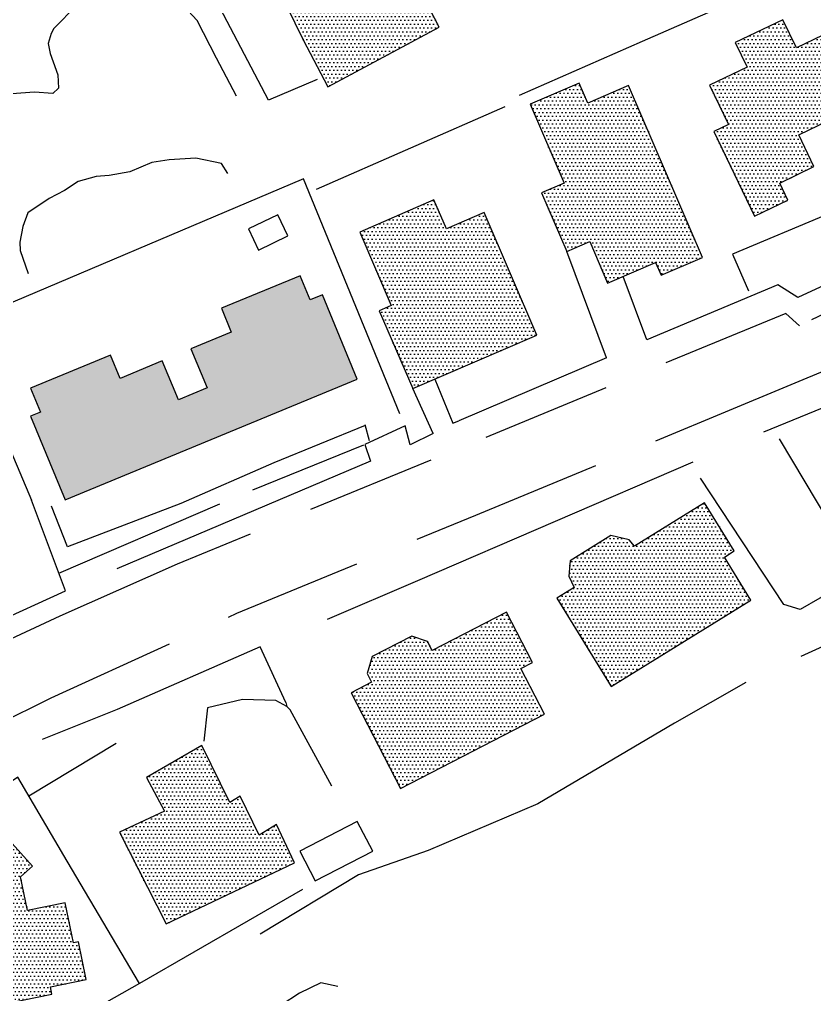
# Model space of a CAD drawing. Header units: metres. Extents: x 222509 to 223547, y 765290 to 766147.
# Drawn here: x 223082.5 to 223160.2, y 765628.6 to 765723.8 of the extents above; entities that cross this region are included whole.
import ezdxf

# ---------------------------------------------------------------- set-up
doc = ezdxf.new("R2010")
doc.units = ezdxf.units.M
doc.linetypes.add('DASHED', pattern=[19.05, 12.7, -6.35])
for name, color, linetype, lineweight in [('M1510', 8, 'Continuous', 25), ('M2207', 8, 'Continuous', 25), ('M2401', 8, 'DASHED', 25), ('M2404', 8, 'DASHED', 25), ('M2605', 8, 'Continuous', 25)]:
    doc.layers.add(name, color=color, linetype=linetype, lineweight=lineweight)
for name, color, linetype in [('M2200', 8, 'Continuous'), ('M2299', 9, 'Continuous'), ('M2602', 8, 'Continuous')]:
    doc.layers.add(name, color=color, linetype=linetype)
pattern_1 = [(0, (0, 0), (0.1875, 0.375), [0, -0.375])]

# ---------------------------------------------------------------- blocks, each defined once
blk = doc.blocks.new('G$CEBE070F1')
at = {"layer": 'M2299'}
h = blk.add_hatch(dxfattribs=at)
h.set_pattern_fill('DOTS', color=256, scale=6, style=0)
h.set_pattern_definition(pattern_1)
h.paths.add_polyline_path([(223110.2, 765721.85), (223112.61, 765717.26), (223123.48, 765723.07), (223121.66, 765726.64), (223121.96, 765726.82), (223118.58, 765733.3), (223116.44, 765732.31), (223115.46, 765734.05), (223112.82, 765732.8), (223111.72, 765734.51), (223108.82, 765733.08), (223108.47, 765732.78), (223108.2, 765732.36), (223108.08, 765732), (223107.99, 765731.6), (223108.03, 765731.03), (223108.17, 765730.64), (223108.43, 765730.25), (223105.56, 765729.05), (223107.92, 765724.89), (223108.56, 765725.17)])
h = blk.add_hatch(dxfattribs=at)
h.set_pattern_fill('DOTS', color=256, scale=6, style=0)
h.set_pattern_definition(pattern_1)
h.paths.add_polyline_path([(223152.43, 765721.59), (223153.59, 765719.17), (223149.92, 765717.42), (223151.75, 765713.58), (223150.32, 765712.89), (223154.29, 765704.6), (223157.57, 765706.17), (223156.77, 765707.85), (223160.12, 765709.46), (223158.64, 765712.56), (223161.55, 765713.95), (223161.04, 765715.01), (223163.85, 765716.36), (223161, 765722.3), (223158.4, 765721.06), (223157.07, 765723.81)])
h = blk.add_hatch(dxfattribs=at)
h.set_pattern_fill('DOTS', color=256, scale=6, style=0)
h.set_pattern_definition(pattern_1)
h.paths.add_polyline_path([(223132.37, 765715.55), (223135.69, 765707.83), (223133.5, 765706.89), (223135.95, 765701.18), (223138.2, 765702.14), (223139.95, 765698.07), (223144.64, 765700.08), (223145.17, 765698.85), (223149.22, 765700.59), (223142, 765717.39), (223138.01, 765715.67), (223137.18, 765717.62)])
h = blk.add_hatch(dxfattribs=at)
h.set_pattern_fill('DOTS', color=256, scale=6, style=0)
h.set_pattern_definition(pattern_1)
h.paths.add_polyline_path([(223127.87, 765704.97), (223124.2, 765703.39), (223122.98, 765706.2), (223115.72, 765703.06), (223118.81, 765695.89), (223117.63, 765695.38), (223120.91, 765687.77), (223133.03, 765693)])
h = blk.add_hatch(dxfattribs=at)
h.set_pattern_fill('DOTS', color=256, scale=6, style=0)
h.set_pattern_definition(pattern_1)
h.paths.add_polyline_path([(223109.91, 765698.8), (223102.2, 765695.62), (223103.17, 765693.28), (223099.22, 765691.65), (223100.8, 765687.83), (223098, 765686.68), (223096.43, 765690.47), (223092.31, 765688.77), (223091.38, 765691.05), (223083.54, 765687.82), (223084.51, 765685.46), (223083.56, 765685.07), (223086.92, 765676.91), (223115.48, 765688.68), (223112.08, 765696.94), (223110.88, 765696.45)])
h = blk.add_hatch(dxfattribs=at)
h.set_pattern_fill('DOTS', color=256, scale=6, style=0)
h.set_pattern_definition(pattern_1)
h.paths.add_polyline_path([(223134.99, 765667.3), (223140.3, 765658.68), (223153.96, 765667.09), (223151.36, 765671.31), (223152.33, 765671.91), (223149.43, 765676.61), (223142.57, 765672.39), (223142.04, 765672.98), (223140.26, 765673.43), (223136.28, 765670.93), (223136.16, 765669.45), (223136.68, 765668.35)])
h = blk.add_hatch(dxfattribs=at)
h.set_pattern_fill('DOTS', color=256, scale=6, style=0)
h.set_pattern_definition(pattern_1)
h.paths.add_polyline_path([(223114.87, 765658.06), (223119.71, 765648.69), (223133.77, 765655.96), (223131.46, 765660.41), (223132.61, 765661.01), (223130.07, 765665.93), (223122.8, 765662.18), (223122.35, 765663.06), (223120.82, 765663.58), (223116.94, 765661.6), (223116.44, 765659.92), (223116.88, 765659.1)])
h = blk.add_hatch(dxfattribs=at)
h.set_pattern_fill('DOTS', color=256, scale=6, style=0)
h.set_pattern_definition(pattern_1)
h.paths.add_polyline_path([(223092.24, 765644.44), (223096.8, 765635.47), (223109.34, 765641.44), (223107.59, 765645.18), (223105.89, 765644.14), (223104.03, 765647.94), (223103.04, 765647.32), (223100.3, 765652.89), (223094.88, 765649.78), (223096.64, 765646.47)])
h = blk.add_hatch(dxfattribs=at)
h.set_pattern_fill('DOTS', color=256, scale=6, style=0)
h.set_pattern_definition(pattern_1)
h.paths.add_polyline_path([(223063.12, 765628.39), (223068.57, 765626.47), (223070.4, 765631.66), (223072.28, 765630.06), (223073.3, 765631.26), (223077.65, 765627.58), (223078.57, 765628.68), (223080.02, 765627.46), (223085.63, 765628.61), (223085.49, 765629.31), (223088.99, 765630.03), (223088.23, 765633.72), (223087.75, 765633.62), (223086.95, 765637.54), (223083.26, 765636.78), (223082.58, 765640.07), (223083.74, 765641.12), (223080.6, 765644.6), (223081.62, 765647.35), (223079.58, 765650), (223076.71, 765647.79), (223070.78, 765642.37), (223064.94, 765633.56)])
at = {"layer": 'M1510'}
for points in [[(223226.05, 765713.26, 525.69), (223220.56, 765713.53, 526.48), (223212.21, 765719.2, 526.31), (223207.23, 765721.02, 526.22), (223202.24, 765720.72, 526.27), (223198.82, 765720.89, 525.85), (223190.68, 765725.16, 524.13), (223180.13, 765732.12, 522.2), (223175.45, 765733.3, 522.2), (223171.94, 765730.95, 523.38), (223163.06, 765727.45, 523.86), (223156.69, 765727.53, 523.91), (223143.33, 765721.67, 523.47), (223131.31, 765716.4, 523.5)], [(223092.73, 765727.39, 516.26), (223088.07, 765725.22, 517.21), (223085.83, 765722.96, 517.97), (223085.57, 765722.46, 518.03), (223085.27, 765721.5, 518.21), (223085.46, 765720.52, 518.32), (223085.77, 765719.69, 518.42), (223086.21, 765718.41, 518.75), (223086.29, 765717.11, 518.83), (223085.73, 765716.6, 518.87), (223083.95, 765716.72, 518.87), (223079.46, 765716.42, 518.7), (223075.78, 765715, 518.66), (223074.79, 765714.43, 518.88), (223073.71, 765713.47, 519.17), (223072.88, 765712.44, 519.25), (223072.66, 765711.92, 519.35)], [(223102.84, 765708.8, 521.49), (223102.2, 765709.77, 521.57), (223099.72, 765710.28, 521.65), (223097.1, 765710.13, 521.7), (223095.41, 765709.85, 521.73), (223093.26, 765708.96, 521.9), (223091.24, 765708.58, 521.9), (223089.95, 765708.5, 521.91), (223088.22, 765707.99, 521.95), (223086.86, 765707.14, 521.98), (223085.37, 765706.34, 522.08), (223083.3, 765704.95, 522.14), (223082.81, 765703.6, 522.17), (223082.51, 765702.07, 522.17), (223082.54, 765701.27, 522.17), (223083.32, 765699.01, 522.17)], [(223156.72, 765682.85, 534.59), (223164.05, 765670.58, 535.28), (223162.61, 765668.39, 535.34), (223158.77, 765666.19, 535.62), (223157.17, 765666.67, 535.67), (223149.02, 765679.01, 534.86)], [(223153.45, 765659.05, 539.04), (223146.5, 765655.07, 541.06), (223133.14, 765647.19, 542.14), (223122.41, 765642.65, 542.44), (223115.6, 765640.25, 542.49), (223105.99, 765634.47, 542.34)], [(223113.58, 765629.36, 544.89), (223111.93, 765629.7, 544.88), (223109.84, 765628.72, 544.91), (223104.46, 765625.2, 545), (223102.72, 765624.08, 545.04), (223102.02, 765622.98, 545.14), (223101.98, 765621.56, 545.36), (223101.47, 765619.37, 545.46), (223100.55, 765618.01, 545.46), (223099.08, 765616.29, 545.46), (223097.58, 765614.86, 545.57), (223096.31, 765613.74, 545.58), (223094.1, 765613.35, 545.38), (223092.82, 765612.72, 545.42), (223092.8, 765611.97, 545.49), (223093.19, 765611.06, 545.54), (223094.11, 765609.94, 545.6)]]:
    blk.add_polyline3d(points, dxfattribs=at)
at = {"layer": 'M2200'}
for points in [[(223110.2, 765721.85, 522.39), (223112.61, 765717.26, 522.19), (223123.48, 765723.07, 522.42), (223121.66, 765726.64, 523.2), (223121.96, 765726.82, 523.2), (223118.58, 765733.3, 523.13), (223116.44, 765732.31, 520.99), (223115.46, 765734.05, 520.99), (223112.82, 765732.8, 520.75), (223111.72, 765734.51, 520.75), (223108.82, 765733.08, 520.75), (223108.47, 765732.78, 520.75), (223108.2, 765732.36, 520.75), (223108.08, 765732, 520.75), (223107.99, 765731.6, 520.75), (223108.03, 765731.03, 520.75), (223108.17, 765730.64, 520.75), (223108.43, 765730.25, 520.75), (223105.56, 765729.05, 519.4), (223107.92, 765724.89, 519.4), (223108.56, 765725.17, 520.33)], [(223152.43, 765721.59, 531.6), (223153.59, 765719.17, 531.64), (223149.92, 765717.42, 531.64), (223151.75, 765713.58, 531.64), (223150.32, 765712.89, 531.64), (223154.29, 765704.6, 531.64), (223157.57, 765706.17, 531.64), (223156.77, 765707.85, 531.64), (223160.12, 765709.46, 531.64), (223158.64, 765712.56, 531.64), (223161.55, 765713.95, 531.64), (223161.04, 765715.01, 531.64), (223163.85, 765716.36, 531.64), (223161, 765722.3, 531.64), (223158.4, 765721.06, 531.64), (223157.07, 765723.81, 531.64)], [(223132.37, 765715.55, 535.34), (223135.69, 765707.83, 535.34), (223133.5, 765706.89, 535.34), (223135.95, 765701.18, 535.34), (223138.2, 765702.14, 535.34), (223139.95, 765698.07, 535.34), (223144.64, 765700.08, 535.34), (223145.17, 765698.85, 535.34), (223149.22, 765700.59, 535.34), (223142, 765717.39, 535.34), (223138.01, 765715.67, 535.34), (223137.18, 765717.62, 535.34)], [(223127.87, 765704.97, 534.85), (223124.2, 765703.39, 532.93), (223122.98, 765706.2, 532.93), (223115.72, 765703.06, 532.93), (223118.81, 765695.89, 534.78), (223117.63, 765695.38, 533.91), (223120.91, 765687.77, 533.97), (223133.03, 765693, 535.51)], [(223109.91, 765698.8, 532.38), (223102.2, 765695.62, 532.31), (223103.17, 765693.28, 533.23), (223099.22, 765691.65, 533.23), (223100.8, 765687.83, 533.23), (223098, 765686.68, 533.33), (223096.43, 765690.47, 533.31), (223092.31, 765688.77, 532.33), (223091.38, 765691.05, 532.33), (223083.54, 765687.82, 532.33), (223084.51, 765685.46, 532.33), (223083.56, 765685.07, 532.33), (223086.92, 765676.91, 532.33), (223115.48, 765688.68, 532.44), (223112.08, 765696.94, 532.39), (223110.88, 765696.45, 532.38)], [(223134.99, 765667.3, 544.04), (223140.3, 765658.68, 541.92), (223153.96, 765667.09, 542.13), (223151.36, 765671.31, 541.84), (223152.33, 765671.91, 541.15), (223149.43, 765676.61, 540.88), (223142.57, 765672.39, 540.75), (223142.04, 765672.98, 540.75), (223140.26, 765673.43, 540.75), (223136.28, 765670.93, 540.75), (223136.16, 765669.45, 540.75), (223136.68, 765668.35, 541.75)], [(223114.87, 765658.06, 543.72), (223119.71, 765648.69, 541.76), (223133.77, 765655.96, 541.8), (223131.46, 765660.41, 541.33), (223132.61, 765661.01, 541.33), (223130.07, 765665.93, 540.65), (223122.8, 765662.18, 541.18), (223122.35, 765663.06, 541.18), (223120.82, 765663.58, 541.18), (223116.94, 765661.6, 541.18), (223116.44, 765659.92, 541.18), (223116.88, 765659.1, 541.84)], [(223092.24, 765644.44, 542.81), (223096.8, 765635.47, 542.81), (223109.34, 765641.44, 542.81), (223107.59, 765645.18, 542.81), (223105.89, 765644.14, 542.81), (223104.03, 765647.94, 542.81), (223103.04, 765647.32, 542.81), (223100.3, 765652.89, 543.08), (223094.88, 765649.78, 543.08), (223096.64, 765646.47, 543.08)], [(223063.12, 765628.39, 536.92), (223068.57, 765626.47, 537.09), (223070.4, 765631.66, 542.78), (223072.28, 765630.06, 542.78), (223073.3, 765631.26, 542.78), (223077.65, 765627.58, 542.78), (223078.57, 765628.68, 542.78), (223080.02, 765627.46, 542.78), (223085.63, 765628.61, 543.09), (223085.49, 765629.31, 543.09), (223088.99, 765630.03, 543.35), (223088.23, 765633.72, 543.35), (223087.75, 765633.62, 543.35), (223086.95, 765637.54, 543.35), (223083.26, 765636.78, 543.35), (223082.58, 765640.07, 543.19), (223083.74, 765641.12, 543.19), (223080.6, 765644.6, 543.06), (223081.62, 765647.35, 539.14), (223079.58, 765650, 539.14), (223076.71, 765647.79, 539.07), (223070.78, 765642.37, 539.07), (223064.94, 765633.56, 537.45)]]:
    blk.add_polyline3d(points, close=True, dxfattribs=at)
at = {"layer": 'M2207'}
for points in [[(223104.84, 765703.37, 531.49), (223105.83, 765701.31, 531.49), (223108.7, 765702.7, 531.49), (223107.71, 765704.75, 531.49), (223104.84, 765703.37, 531.49)], [(223109.86, 765642.59, 541.02), (223111.36, 765639.67, 541.02), (223116.99, 765642.58, 541.02), (223115.48, 765645.49, 541.02), (223109.86, 765642.59, 541.02)]]:
    blk.add_polyline3d(points, close=True, dxfattribs=at)
at = {"layer": 'M2401'}
blk.add_polyline3d([(223060.78, 765630.84, 532.13), (223061.77, 765633.52, 532.21), (223063.89, 765637.64, 532.35), (223066.26, 765641.48, 532.48), (223069.05, 765645.25, 532.6), (223072.47, 765648.99, 532.69), (223076.47, 765652.43, 532.65), (223080.23, 765654.9, 532.63), (223085.56, 765657.57, 532.5), (223103.71, 765665.82, 532.02), (223127.06, 765675.42, 531.42), (223151.87, 765685.65, 530.77), (223167.98, 765692.37, 530.15), (223189.5, 765701.05, 529.91), (223185.94, 765705.12, 529.58), (223181.46, 765704.83, 529.72), (223181.46, 765704.83, 529.72)], dxfattribs=at)
at = {"layer": 'M2404'}
blk.add_polyline3d([(223181.46, 765704.83, 529.72), (223175.45, 765711.07, 529.57), (223169.87, 765708.33, 529.74), (223171.98, 765703.58, 529.74), (223172.17, 765702.67, 529.87), (223172.26, 765701.6, 529.92), (223171.96, 765700.74, 530), (223171.33, 765699.98, 530.05), (223158.7, 765693.91, 530.52), (223157.38, 765695.12, 530.49), (223122.66, 765680.78, 531.68), (223097.87, 765670.63, 532.25), (223086.4, 765665.55, 532.61), (223080.62, 765662.82, 532.72), (223075.49, 765660.02, 532.83), (223070.75, 765656.82, 532.91), (223067.44, 765654.21, 532.91), (223064.98, 765651.96, 532.87), (223062.1, 765648.92, 532.9), (223058.73, 765644, 532.8), (223056.57, 765638.94, 532.46), (223049.83, 765622.61, 531.71)], dxfattribs=at)
at = {"layer": 'M2602'}
for points in [[(223139.84, 765690.79, 531.13), (223135.95, 765701.18, 535.34)], [(223143.79, 765692.53, 530.98), (223141.48, 765698.73, 535.34)], [(223123.07, 765688.7, 534.24), (223124.82, 765684.4, 531.66), (223125.42, 765684.62, 531.64)], [(223122.89, 765683.38, 531.83), (223122.89, 765683.38, 531.83), (223120.91, 765687.77, 533.97)], [(223120.64, 765682.26, 531.86), (223120.15, 765684.13, 533.09), (223116.22, 765682.31, 533.09), (223116.79, 765680.67, 533.09), (223091.97, 765670.17, 532.9)], [(223116.69, 765682.66, 533.06), (223116.24, 765684.22, 531.26)], [(223105.28, 765677.87, 532.03), (223116.13, 765682.28, 533.02)], [(223078.82, 765667.1, 533.49), (223079.81, 765664.75, 533.56), (223086.97, 765668.02, 533.56), (223083.63, 765676.88, 529.31)], [(223086.32, 765669.75, 532.73), (223102.04, 765676.51, 532.03)], [(223108.49, 765657.09, 536.04), (223108.59, 765656.7, 538.19)], [(223083.37, 765648, 538.65), (223091.92, 765653.14, 536.16)], [(223094.19, 765629.66, 540.66), (223087.12, 765641.6, 540.21), (223082.32, 765649.8, 538.21), (223080.6, 765648.67, 539.14)]]:
    blk.add_polyline3d(points, dxfattribs=at)
at = {"layer": 'M2605'}
for points in [[(223111.55, 765717.97, 517.67), (223106.8, 765715.94, 517.67), (223101.06, 765726.9, 516.18), (223098.71, 765732.98, 513.23), (223095.48, 765735.97, 511.79), (223083.2, 765730.99, 511.88), (223066, 765723.68, 512.54)], [(223103.68, 765716.34, 518.76), (223101.74, 765720.06, 518.42), (223099.84, 765723.74, 517.56), (223097.66, 765726.11, 516.68), (223094.76, 765728.21, 516.03)], [(223129.92, 765715.31, 524.82), (223111.47, 765707.22, 524.98)], [(223119.65, 765685.29, 529.48), (223110.22, 765708.25, 528.98), (223076.41, 765693.93, 529.03), (223083.63, 765676.88, 529.31)], [(223161.8, 765708.2, 529.54), (223161.62, 765704.89, 529.54), (223152.14, 765700.9, 529.54), (223153.71, 765697.32, 529.54)], [(223168.61, 765701.32, 530.43), (223158.54, 765696.68, 530.55), (223156.6, 765697.92, 530.63), (223143.79, 765692.53, 530.98)], [(223181.62, 765685.92, 534.16), (223180.32, 765693.88, 533.28), (223172.39, 765690.56, 534.04), (223155.18, 765683.5, 534.41)], [(223139.84, 765690.79, 531.13), (223125.42, 765684.62, 531.64)], [(223116.26, 765684.16, 531.33), (223107.34, 765680.51, 531.19), (223098.23, 765676.53, 531.07), (223087.17, 765672.32, 530), (223085.59, 765676.28, 529.97)], [(223122.89, 765683.38, 531.83), (223120.64, 765682.26, 531.86)], [(223148.29, 765680.57, 534.7), (223121.36, 765668.98, 534.59), (223112.53, 765665.21, 533.06)], [(223202.34, 765668.23, 537.51), (223193.29, 765669.43, 537.01), (223181.17, 765671.77, 537.07), (223158.82, 765661.61, 537.62)], [(223108.49, 765657.09, 536.04), (223105.98, 765662.54, 535.5), (223092.02, 765656.41, 535.01), (223084.69, 765653.5, 533.32)], [(223113, 765648.92, 539.03), (223108.92, 765656.39, 538.2), (223108.59, 765656.7, 538.19), (223107.52, 765657.29, 538.19), (223104.27, 765657.38, 538.12), (223100.84, 765656.58, 538.09), (223100.48, 765653.33, 538.09)], [(223110.12, 765638.82, 541.33), (223094.19, 765629.66, 540.66), (223082.04, 765622.78, 540.68)]]:
    blk.add_polyline3d(points, dxfattribs=at)

msp = doc.modelspace()

# ---------------------------------------------------------------- block references
msp.add_blockref('G$CEBE070F1', (0, 0))

doc.saveas('drawing.dxf')
